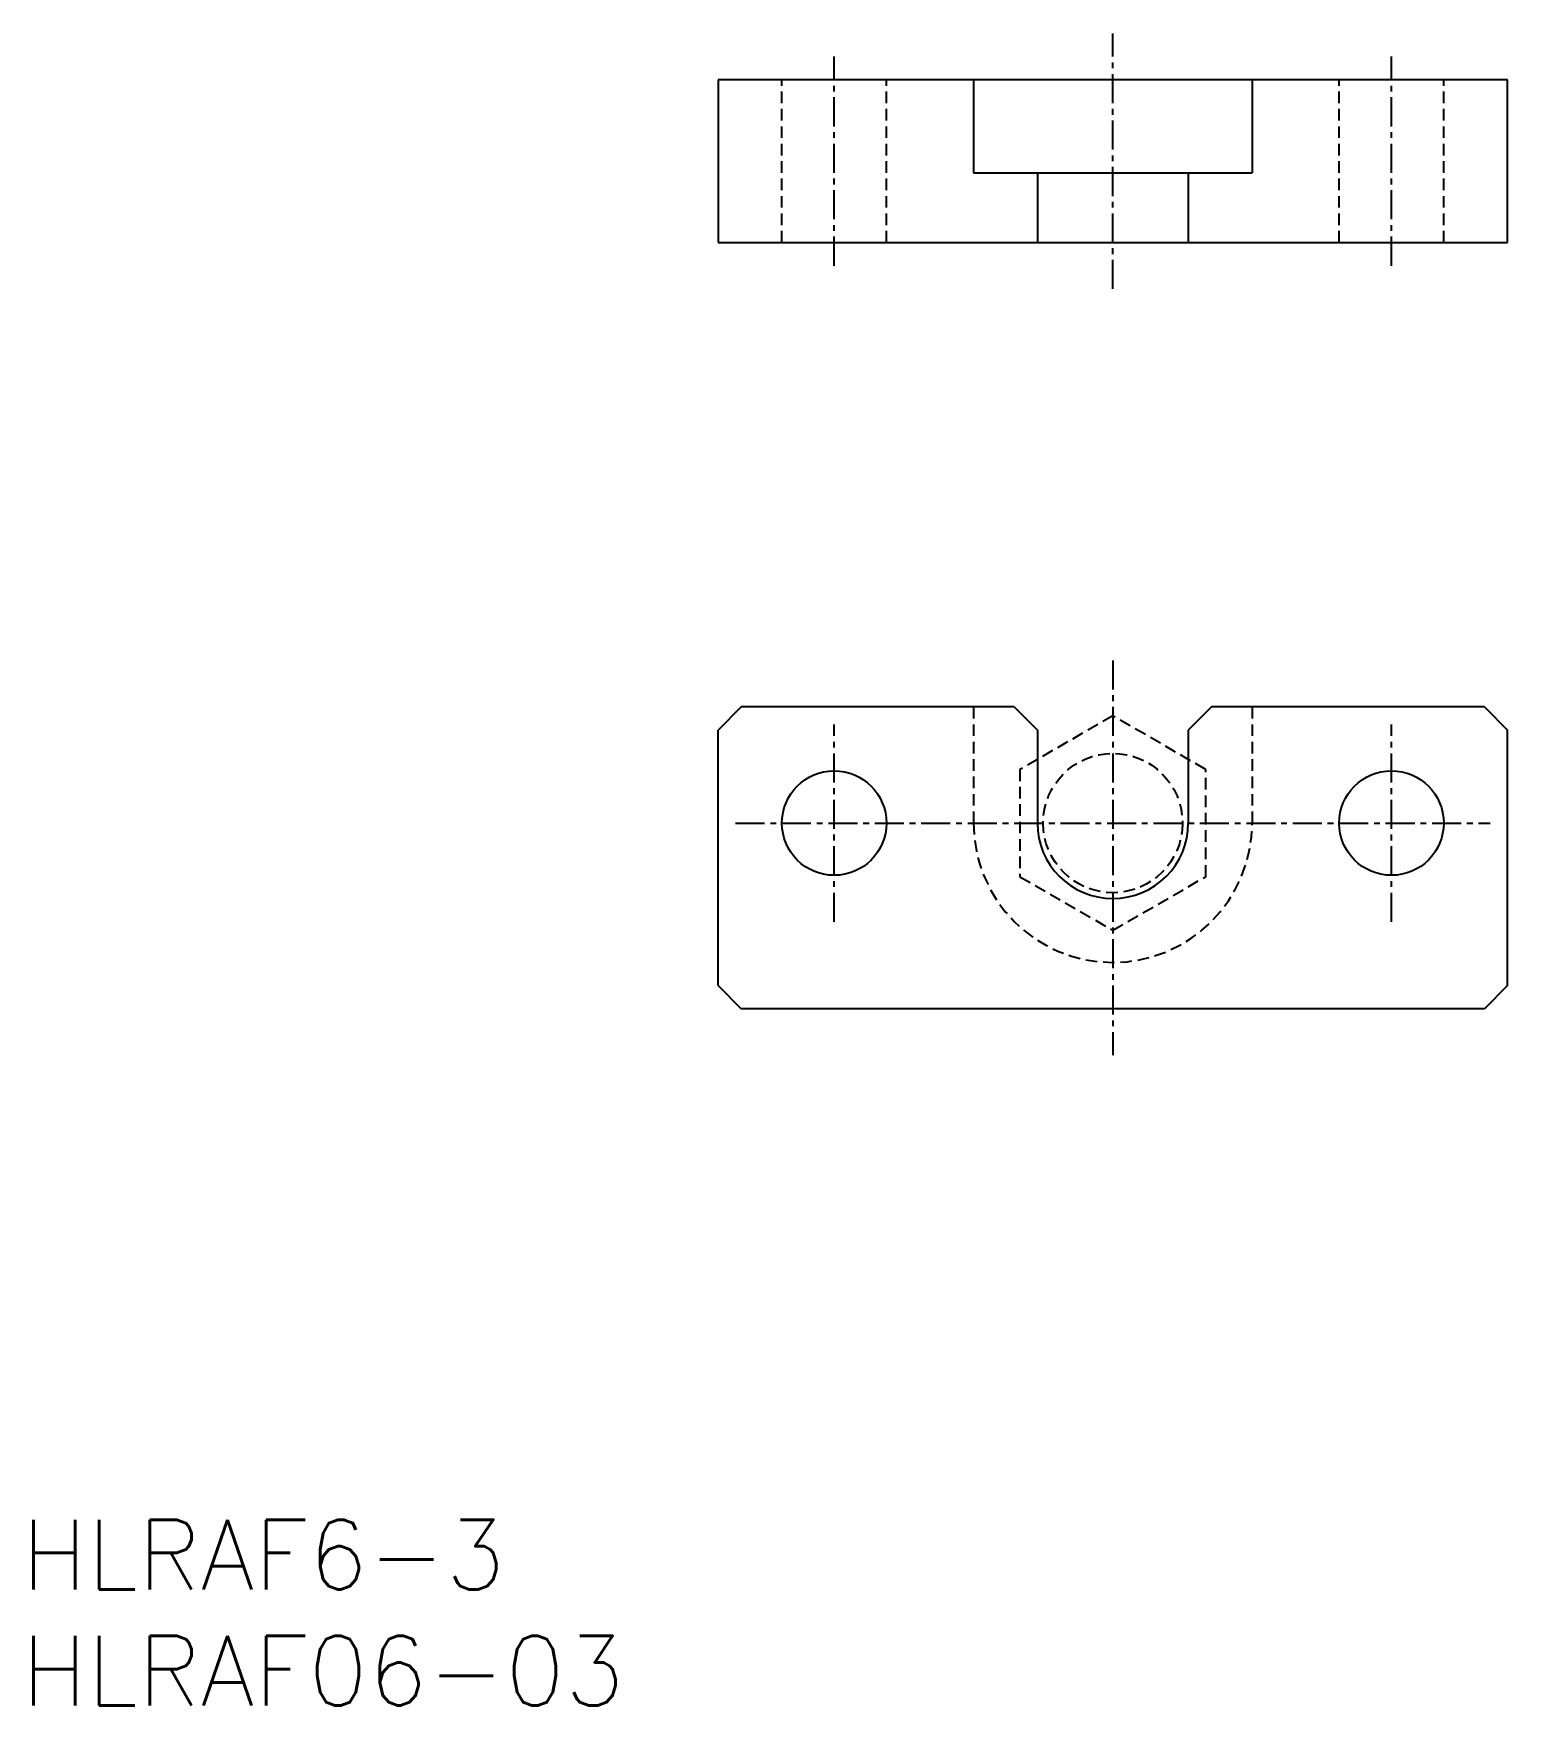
# Model space of a CAD drawing. Extents: x 0.5 to 64, y 0 to 72.
import ezdxf

# ---------------------------------------------------------------- set-up
doc = ezdxf.new("R2010")
doc.units = 0
doc.linetypes.add('CENTER', pattern=[2, 1.25, -0.25, 0.25, -0.25])
doc.linetypes.add('DASHED', pattern=[0.75, 0.5, -0.25])
doc.layers.get('0').update_dxf_attribs({"linetype": 'CONTINUOUS'})
doc.layers.add('CENTER', color=1, linetype='CENTER')
doc.styles.get("Standard").update_dxf_attribs({"font": 'txt.shx'})

# ---------------------------------------------------------------- blocks, each defined once
blk = doc.blocks.new('*U12')
at = {"color": 7, "linetype": 'CONTINUOUS'}
blk.add_text('HLRAF06-03', height=3, dxfattribs=at).set_placement((0, 0))
blk = doc.blocks.new('*U13')
at = {"color": 7, "linetype": 'CONTINUOUS'}
blk.add_text('HLRAF6-3', height=3, dxfattribs=at).set_placement((0, 5))

msp = doc.modelspace()

# ---------------------------------------------------------------- linework, layer by layer
at = {"color": 7, "linetype": 'CONTINUOUS'}
for p, q in [((64, 70), (30, 70)), ((30, 70), (30, 63)), ((41, 70), (41, 66)), ((53, 70), (53, 66)), ((64, 63), (64, 70)), ((41, 66), (53, 66)), ((43.75, 66), (43.75, 63)), ((50.25, 66), (50.25, 63)), ((30, 63), (64, 63)), ((31, 43), (30, 42)), ((42.75, 43), (31, 43)), ((42.75, 43), (43.75, 42)), ((51.25, 43), (50.25, 42)), ((63, 43), (51.25, 43)), ((63, 43), (64, 42)), ((30, 31), (30, 42)), ((43.75, 42), (43.75, 38)), ((50.25, 42), (50.25, 38)), ((64, 31), (64, 42)), ((30, 31), (31, 30)), ((64, 31), (63, 30)), ((63, 30), (31, 30))]:
    msp.add_line(p, q, dxfattribs=at)
at = {"color": 3, "linetype": 'DASHED'}
for p, q in [((32.75, 63), (32.75, 70)), ((37.25, 63), (37.25, 70)), ((56.75, 63), (56.75, 70)), ((61.25, 63), (61.25, 70)), ((41, 43), (41, 38)), ((47, 42.619), (43, 40.309)), ((51, 40.309), (47, 42.619)), ((53, 43), (53, 38)), ((43, 40.309), (43, 35.691)), ((51, 35.691), (51, 40.309)), ((43, 35.691), (47, 33.381)), ((47, 33.381), (51, 35.691))]:
    msp.add_line(p, q, dxfattribs=at)
msp.add_circle((47, 38), 3, dxfattribs=at)
at = {"color": 7, "linetype": 'CONTINUOUS'}
for centre in [(35, 38), (59, 38)]:
    msp.add_circle(centre, 2.25, dxfattribs=at)
at = {"color": 3, "linetype": 'DASHED'}
msp.add_arc((47, 38), 6, 180, 0, dxfattribs=at)
at = {"color": 7, "linetype": 'CONTINUOUS'}
msp.add_arc((47, 38), 3.25, 180, 0, dxfattribs=at)
at = {"layer": 'CENTER', "color": 1, "linetype": 'CENTER'}
for p, q in [((47, 61), (47, 72)), ((35, 62), (35, 71)), ((59, 62), (59, 71)), ((47, 45), (47, 28)), ((35, 33.75), (35, 42.25)), ((59, 33.75), (59, 42.25)), ((30.75, 38), (63.25, 38))]:
    msp.add_line(p, q, dxfattribs=at)

# ---------------------------------------------------------------- block references
at = {"color": 7, "linetype": 'CONTINUOUS'}
for name in ['*U13', '*U12']:
    msp.add_blockref(name, (0, 0), dxfattribs=at)

doc.saveas('drawing.dxf')
